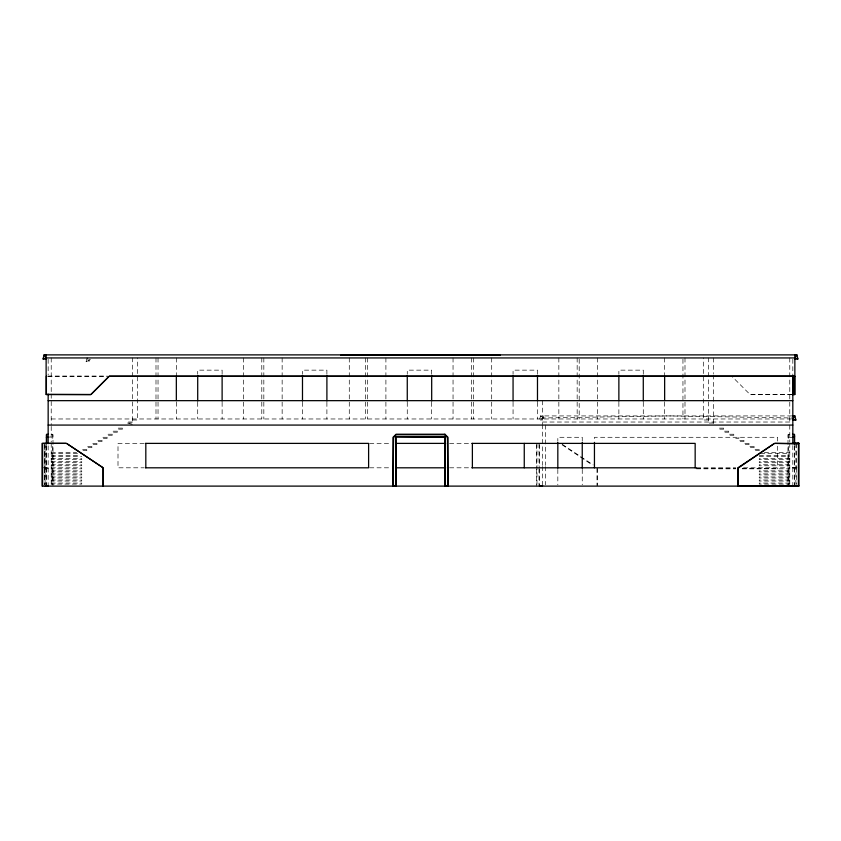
<?xml version="1.0" encoding="UTF-8"?>
<svg xmlns="http://www.w3.org/2000/svg" width="841" height="841" viewBox="0 0 841 841"><rect width="100%" height="100%" fill="white"/><g stroke="black" fill="none" stroke-linecap="round" stroke-linejoin="round"><path stroke-width="0.63" stroke-dasharray="4.21 3.15" d="M46.633 437.288L52.994 436.773M789.773 434.229L787.996 434.744L787.996 485.604M791.812 415.927L540.532 415.927L539.523 419.995L543.591 417.956L668.206 415.927L791.812 417.956M787.996 437.499L794.356 437.288M543.591 415.927L543.591 417.956L539.523 419.995L542.571 419.995M47.821 376.116L107.07 376.116M47.821 376.242L107.858 376.242M791.886 394.429L750.351 394.555M791.886 394.555L750.098 394.555L731.786 376.242M51.217 418.976L792.821 418.976M132.594 419.995L137.682 419.995L137.682 357.94M708.385 419.995L703.307 419.995L703.307 357.94M132.594 422.024L127.506 422.024L127.506 423.044L132.394 424.673M542.571 422.024L791.518 422.024M127.506 423.044L132.594 423.044L132.594 357.94M713.473 423.044L708.385 423.044L708.385 357.94M51.217 434.229L52.994 434.744L52.994 485.604M144.21 443.386L118.003 443.386L118.003 467.806L144.21 467.806M369.62 443.386L390.592 443.386M449.557 443.386L470.529 443.386M51.217 452.542L76.647 452.542M764.343 452.542L789.773 452.542M51.217 453.562L77.919 453.562M760.527 453.562L789.773 453.562M51.217 455.601L80.463 455.601M759.255 455.601L789.773 455.601M51.217 456.61L81.735 456.61M759.255 456.61L789.773 456.61M51.217 458.65L81.735 458.65L81.735 459.67L51.217 459.67M789.773 458.65L759.255 458.65L759.255 459.67L789.773 459.67M51.217 461.698L81.735 461.698L81.735 462.718L51.217 462.718M789.773 461.698L759.255 461.698L759.255 462.718L789.773 462.718M51.217 464.758L81.735 464.758L81.735 465.767L51.217 465.767M789.773 464.758L759.255 464.758L759.255 465.767L789.773 465.767M44.983 467.691L48.063 468.048M792.811 467.533L798.95 467.607M42.113 467.796L48.242 467.743M51.217 467.806L81.735 467.806L81.735 468.826L51.217 468.826M369.62 467.806L390.592 467.806M449.557 467.806L470.529 467.806M696.474 467.806L735.707 467.806M743.56 467.806L789.773 467.806M792.916 467.701L795.996 467.796M792.811 467.89L795.901 467.911M44.983 468.048L48.242 468.101M792.916 468.08L795.996 467.722M696.474 468.311L735.707 468.311M742.256 468.311L777.568 468.311M696.474 468.826L735.707 468.826M742.256 468.826L789.773 468.826M51.217 470.855L81.735 470.855L81.735 471.875L51.217 471.875M789.773 470.855L759.255 470.855L759.255 471.875L789.773 471.875M51.217 473.904L81.735 473.904L81.735 474.923L51.217 474.923M789.773 473.904L759.255 473.904L759.255 474.923L789.773 474.923M51.217 476.963L81.735 476.963L81.735 477.982L51.217 477.982M789.773 476.963L759.255 476.963L759.255 477.982L789.773 477.982M51.217 480.011L81.735 480.011L81.735 481.031L51.217 481.031M789.773 480.011L759.255 480.011L759.255 481.031L789.773 481.031M51.217 483.06L81.735 483.06L81.735 484.08L51.217 484.08M789.773 483.06L759.255 483.06L759.255 484.08L789.773 484.08M543.591 417.956L540.532 415.927L542.571 418.976M562.377 444.395L593.189 464.936M562.103 444.815L592.453 465.052M796.385 443.67L796.385 467.943M796.406 468.111L796.385 484.374M795.88 443.386L795.88 486.119M794.608 445.299L794.608 485.604M794.356 446.277L794.356 486.119M792.821 359.233L792.821 376.242M792.821 445.572L792.821 486.119M789.773 357.94L789.773 423.853M789.773 425.073L789.773 442.082M789.773 443.26L789.773 486.119M788.248 434.229L788.248 441.136M788.248 446.277L788.248 484.826M777.568 441.105L777.568 437.288L594.45 437.288L594.45 441.105M777.568 446.182L777.568 468.826M759.255 467.806L759.255 468.826M738.913 437.288L738.913 438.298L733.825 438.298L733.825 437.288M713.473 357.94L713.473 373.635M713.473 374.939L713.473 425.073M684.995 357.94L684.995 418.976M682.955 359.233L682.955 418.976M664.642 357.94L664.642 374.823M664.642 402.093L664.642 418.976M643.281 374.003L643.281 370.145L618.871 370.145L618.871 374.003M643.281 402.271L643.281 418.976M618.871 402.271L618.871 418.976M597.499 357.94L597.499 418.976M597.499 468.311L597.499 485.604M596.984 468.311L596.984 485.604M582.245 441.136L582.245 437.288L557.825 437.288L557.825 441.136M582.245 469.415L582.245 484.826M579.197 359.233L579.197 418.976M577.157 357.94L577.157 418.976M558.845 357.94L558.845 418.976M557.825 469.415L557.825 484.826M545.62 425.073L545.62 465.336M545.62 466.639L545.62 484.815M542.571 400.663L542.571 424.064M542.571 424.642L542.571 465.336M542.571 466.492L542.571 484.815M539.512 444.679L539.512 467.985M539.512 469.11L539.512 486.119M539.007 443.67L539.007 466.271M539.007 468.311L539.007 485.604M537.483 374.003L537.483 370.145L513.063 370.145L513.063 374.003M537.483 402.271L537.483 418.976M536.968 443.386L536.968 484.826M536.463 444.679L536.463 467.985M536.463 469.11L536.463 486.119M513.063 402.271L513.063 418.976M491.701 357.94L491.701 418.976M473.388 357.94L473.388 418.976M471.359 357.94L471.359 418.976M453.047 357.94L453.047 418.976M431.685 374.003L431.685 370.145L407.265 370.145L407.265 374.003M431.685 402.271L431.685 418.976M407.265 402.271L407.265 418.976M385.903 357.94L385.903 418.976M367.591 357.94L367.591 418.976M365.562 357.94L365.562 418.976M349.278 357.94L349.278 418.976M326.897 374.003L326.897 370.145L302.487 370.145L302.487 374.003M326.897 402.271L326.897 418.976M302.487 402.271L302.487 418.976M282.145 357.94L282.145 418.976M263.832 357.94L263.832 418.976M261.793 357.94L261.793 418.976M243.48 357.94L243.48 418.976M222.119 374.003L222.119 370.145L197.709 370.145L197.709 374.003M222.119 402.271L222.119 418.976M197.709 402.271L197.709 418.976M176.337 357.94L176.337 374.823M176.337 402.093L176.337 418.976M158.034 357.94L158.034 418.976M155.995 357.94L155.995 418.976M52.741 434.229L52.741 441.136M52.741 446.277L52.741 484.826M51.217 357.94L51.217 392.999M51.217 394.093L51.217 425.073M51.217 426.376L51.217 442.082M51.217 443.26L51.217 484.826M48.158 359.233L48.158 374.771M48.158 445.856L48.158 484.826M46.633 446.277L46.633 486.119M46.381 445.299L46.381 485.604M45.162 445.919L45.162 484.837M45.099 443.375L45.099 486.109M44.657 445.341L44.657 467.932M44.657 468.3L44.657 484.363M44.594 443.659L44.594 467.932M44.594 468.3L44.594 484.363M87.065 357.688L86.087 361.767L89.146 361.735L87.065 357.688M90.134 359.696L86.087 361.767L90.134 359.696M122.429 428.132L117.341 428.132L117.341 429.152L122.429 429.152L122.429 428.132M723.649 428.132L718.561 428.132L718.561 429.152L723.649 429.152L723.649 428.132M117.341 431.181L112.252 431.181L112.252 432.2L117.341 432.2L117.341 431.181M728.737 431.181L723.649 431.181L723.649 432.2L728.737 432.2L728.737 431.181M112.252 434.229L107.164 434.229L107.164 435.249L112.252 435.249L112.252 434.229M733.825 434.229L728.737 434.229L728.737 435.249L733.825 435.249L733.825 434.229M107.164 437.288L102.076 437.288L102.076 438.298L107.164 438.298L107.164 437.288M102.076 440.337L96.988 440.337L96.988 441.357L102.076 441.357L102.076 440.337M743.991 440.337L738.913 440.337L738.913 441.357L743.991 441.357L743.991 440.337M96.988 443.386L91.9 443.386L91.9 444.405L96.988 444.405L96.988 443.386M749.079 443.386L743.991 443.386L743.991 444.405L749.079 444.405L749.079 443.386M91.9 446.445L86.823 446.445L86.823 447.454L91.9 447.454L91.9 446.445M754.167 446.445L749.079 446.445L749.079 447.454L754.167 447.454L754.167 446.445M86.823 449.493L81.735 449.493L81.735 450.513L86.823 450.513L86.823 449.493M759.255 449.493L754.167 449.493L754.167 450.513L759.255 450.513L759.255 449.493"/><path stroke-width="1.26" d="M795.933 443.27L793.872 443.606M46.129 358.949L43.07 358.949L44.089 354.881L796.9 354.881L797.909 358.949L794.861 358.949M738.272 468.006L774.088 443.67M444.7 434.744L444.91 434.229L447.959 437.288L447.959 486.119L447.454 437.499L444.7 434.744L396.29 434.744L393.535 437.499L393.031 486.119L393.031 437.288L396.079 434.229L444.91 434.229M48.158 434.229L46.381 434.744L46.381 443.995M792.821 437.288L794.608 436.773M103.033 485.72L102.57 485.72M738.23 486.066L737.977 485.709M66.944 443.659L102.728 467.512M43.07 358.949L46.129 357.94L794.861 357.94L796.9 354.881M794.861 415.927L792.821 418.976L795.88 419.995L794.861 415.927L792.821 415.927M444.91 437.288L445.415 436.773L444.91 486.119L444.91 437.288L395.564 436.773L396.079 486.119L396.079 437.288M46.381 437.499L48.158 437.288M340.584 355.322L500.406 355.322M794.861 376.242L109.204 376.242L90.891 394.555L46.129 394.555L46.129 354.881M793.084 376.432L794.608 376.432M46.381 394.376L90.628 394.555M792.958 394.429L794.608 394.376M792.306 394.555L794.861 394.555L794.861 354.881M48.158 400.663L792.821 400.663M792.821 419.995L795.88 419.995M48.158 425.073L792.821 425.073M792.821 434.229L794.608 434.744L794.608 443.995M395.564 436.773L445.415 436.773M793.872 443.27L798.95 443.196L798.929 486.119L42.05 486.109L42.05 443.375L66.523 443.375L103.149 467.796L103.149 486.109M145.525 443.386L368.61 443.386L368.61 467.806L145.525 467.806M395.827 443.386L445.625 443.386M471.843 443.386L695.16 443.386L695.16 467.806M798.929 443.386L774.519 443.386L737.893 467.806L737.893 486.119M395.827 467.806L445.625 467.806M471.843 467.806L696.474 467.806M103.149 468.3L103.149 485.593M48.231 485.72L45.078 486.024L48.158 485.688M393.535 485.604L395.564 485.604M445.415 485.604L447.454 485.604M737.893 485.604L738.282 467.859M792.821 485.867L795.912 485.53M737.914 485.919L798.95 485.919M794.861 357.94L797.909 358.949M109.015 376.432L91.07 394.376M44.089 354.881L46.129 357.94M798.445 443.196L798.424 486.119M797.72 443.196L797.699 443.901L775.024 443.386M795.901 486.035L792.821 486.035M794.608 394.555L794.608 376.116L109.456 376.242M794.356 434.229L794.356 443.712M792.958 376.116L793.084 394.555M792.821 376.242L792.821 443.712M664.642 376.242L664.642 400.663M643.281 375.286L643.281 400.989M618.871 375.286L618.871 400.989M594.45 442.377L594.45 467.806M582.245 442.429L582.245 468.122M557.825 442.429L557.825 468.122M537.483 375.286L537.483 400.989M524.258 443.386L524.258 467.806M513.063 375.286L513.063 400.989M472.379 443.386L472.379 467.806M431.685 375.286L431.685 400.989M407.265 375.286L407.265 400.989M326.897 375.286L326.897 400.989M302.487 375.286L302.487 400.989M222.119 375.286L222.119 400.989M197.709 375.286L197.709 400.989M176.337 376.242L176.337 400.663M145.819 443.386L145.819 467.806M66.019 443.375L43.343 443.375M48.158 394.187L48.158 443.712M46.633 434.229L46.633 443.712M46.381 376.116L46.381 394.555M42.618 443.375L42.618 486.109M542.571 485.699L539.48 486.035L542.571 485.699"/></g></svg>
